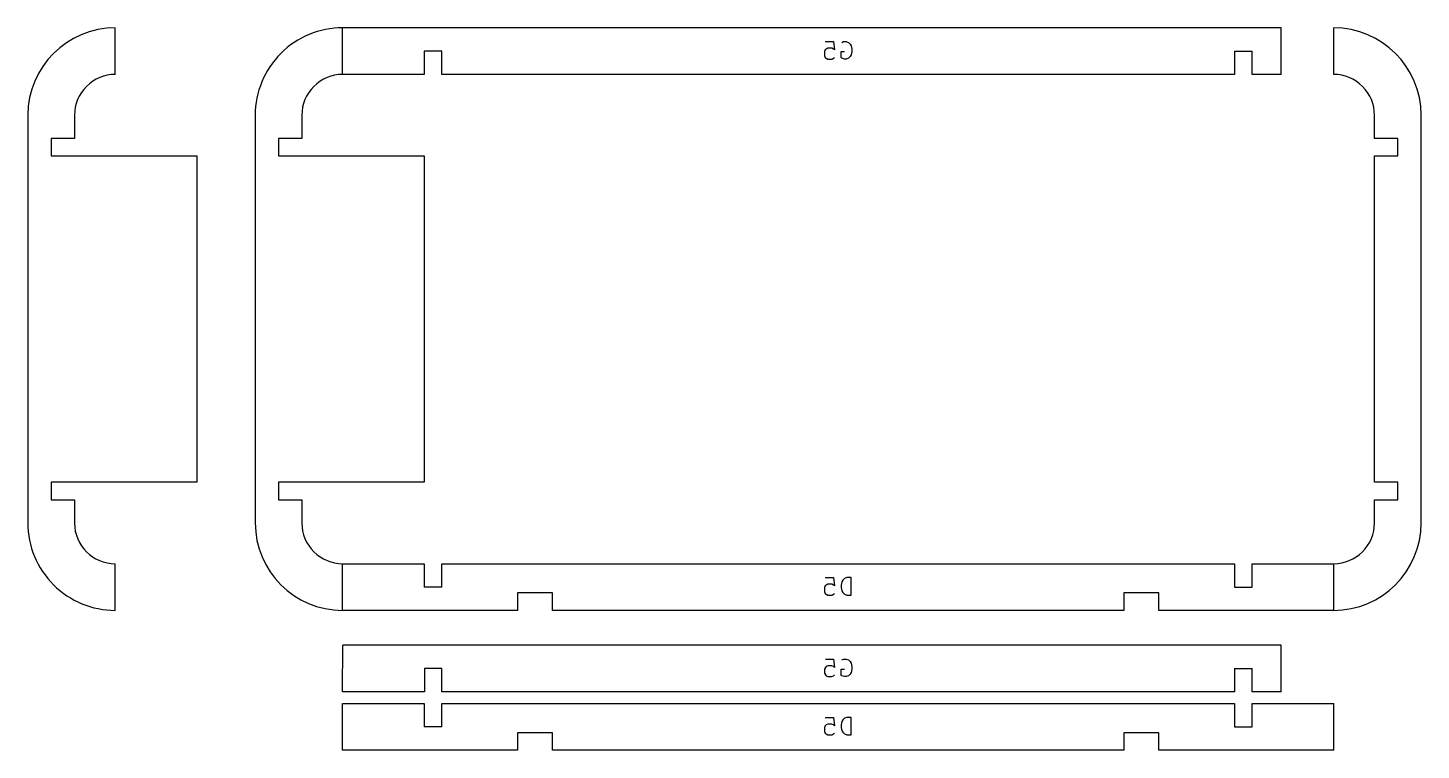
# Model space of a CAD drawing. Extents: x -24 to 215, y -139 to -15.
import ezdxf

# ---------------------------------------------------------------- set-up
doc = ezdxf.new("R2010")
doc.units = 0
doc.layers.add('BLACK', color=7, linetype='CONTINUOUS')

msp = doc.modelspace()

# ---------------------------------------------------------------- linework, layer by layer
at = {"layer": 'BLACK', "linetype": 'CONTINUOUS'}
for p, q in [((-9.011823, -22.99998), (-9, -15.000009)), ((29.988185, -22.999974), (30.000008, -15.000003)), ((191, -15.000004), (30.000008, -15.000003)), ((191.000011, -22.999971), (191, -15.000004)), ((200.000017, -22.99997), (200.000006, -15.000003)), ((47.00001, -19.000004), (44.00001, -19.000004)), ((44.00001, -19.000004), (44.00001, -23.000004)), ((47.00001, -23.000004), (47.00001, -19.000004)), ((112.785713, -18.796928), (112.642856, -19.082642)), ((112.642856, -19.082642), (112.642856, -19.796928)), ((112.785713, -17.368357), (114.214285, -17.368357)), ((112.928571, -18.654071), (112.785713, -18.796928)), ((113.214285, -18.511214), (112.928571, -18.654071)), ((113.928571, -18.511214), (113.214285, -18.511214)), ((114.214285, -18.654071), (113.928571, -18.511214)), ((114.214285, -17.368357), (114.357142, -18.796928)), ((114.357142, -18.796928), (114.214285, -18.654071)), ((115.499999, -20.082642), (115.499999, -19.082642)), ((115.499999, -19.082642), (116.071428, -19.082642)), ((115.642856, -17.511214), (115.928571, -17.368357)), ((115.928571, -17.368357), (116.357142, -17.368357)), ((116.357142, -17.368357), (116.785713, -17.511214)), ((116.785713, -17.511214), (117.071428, -17.796928)), ((117.071428, -17.796928), (117.214285, -18.082642)), ((117.214285, -18.082642), (117.357142, -18.654071)), ((117.357142, -19.082642), (117.214285, -19.654071)), ((117.357142, -18.654071), (117.357142, -19.082642)), ((183.00001, -19.000007), (186.00001, -19.000007)), ((183.00001, -19.000007), (183.00001, -23.000007)), ((186.000017, -22.999969), (186.00001, -19.000007)), ((112.642856, -19.796928), (112.785713, -20.082642)), ((112.785713, -20.082642), (112.928571, -20.2255)), ((112.928571, -20.2255), (113.214285, -20.368357)), ((113.214285, -20.368357), (113.928571, -20.368357)), ((113.928571, -20.368357), (114.214285, -20.2255)), ((114.214285, -20.2255), (114.357142, -20.082642)), ((115.642856, -20.2255), (115.499999, -20.082642)), ((116.071428, -20.368357), (115.642856, -20.2255)), ((116.357142, -20.368357), (116.071428, -20.368357)), ((116.785713, -20.2255), (116.357142, -20.368357)), ((117.071428, -19.939785), (116.785713, -20.2255)), ((117.214285, -19.654071), (117.071428, -19.939785)), ((44.00001, -23.000004), (29.988185, -22.999974)), ((183.00001, -23.000007), (47.00001, -23.000004)), ((191.000011, -22.999971), (186.000017, -22.999969)), ((-23.999998, -29.999993), (-24.000002, -100.000006)), ((-16.00003, -30.000009), (-15.999992, -34.000008)), ((15.00001, -29.999987), (15.000006, -100)), ((22.999978, -30.000003), (23.000016, -34.000002)), ((207, -33.999995), (207.000031, -30.000006)), ((215.000006, -99.999972), (215.000005, -30.000004)), ((-19.999992, -34.000008), (-19.999992, -37.000008)), ((-15.999992, -34.000008), (-19.999992, -34.000008)), ((23.000016, -34.000002), (19.000016, -34.000002)), ((19.000016, -34.000002), (19.000016, -37.000002)), ((211, -33.999995), (207, -33.999995)), ((211, -36.999995), (211, -33.999995)), ((-19.999992, -37.000008), (4.999992, -37.000006)), ((4.999992, -37.000006), (4.999986, -93.000008)), ((19.000016, -37.000002), (44, -37)), ((44, -37), (43.999994, -93.000002)), ((206.999994, -92.999997), (207, -36.999995)), ((207, -36.999995), (211, -36.999995)), ((4.999986, -93.000008), (-19.999998, -93.00001)), ((-19.999998, -93.00001), (-19.999998, -96.00001)), ((43.999994, -93.000002), (19.00001, -93.000004)), ((19.00001, -93.000004), (19.00001, -96.000004)), ((210.999994, -92.999997), (206.999994, -92.999997)), ((210.999994, -95.999997), (210.999994, -92.999997)), ((-19.999998, -96.00001), (-15.999998, -96.00001)), ((-15.999998, -96.00001), (-16.000029, -99.999999)), ((19.00001, -96.000004), (23.00001, -96.000004)), ((23.00001, -96.000004), (22.999979, -99.999993)), ((206.999994, -95.999997), (210.999994, -95.999997)), ((207.000032, -99.999996), (206.999994, -95.999997)), ((-9.000002, -115.000008), (-9.000013, -107.000041)), ((29.988177, -107.000029), (43.988162, -107.00003)), ((30.000006, -115.000002), (29.999995, -107.000035)), ((43.988162, -107.00003), (43.988169, -110.999992)), ((46.988169, -110.999992), (46.988169, -106.999992)), ((46.988169, -106.999992), (182.988169, -106.999995)), ((182.988169, -106.999995), (182.988169, -110.999995)), ((185.988169, -106.999995), (199.999994, -107.000025)), ((185.988169, -110.999995), (185.988169, -106.999995)), ((200.000004, -115.000002), (199.999993, -107.000035)), ((112.785713, -109.368357), (114.214285, -109.368357)), ((114.214285, -109.368357), (114.357142, -110.796928)), ((115.785713, -109.796928), (115.642856, -110.082642)), ((116.071428, -109.511214), (115.785713, -109.796928)), ((116.499999, -109.368357), (116.071428, -109.511214)), ((117.214285, -109.368357), (116.499999, -109.368357)), ((117.214285, -112.368357), (117.214285, -109.368357)), ((46.988169, -110.999992), (43.988169, -110.999992)), ((66.000007, -112.000003), (60.000007, -112.000003)), ((60.000007, -112.000003), (60.000007, -115.000003)), ((66.000007, -115.000003), (66.000007, -112.000003)), ((112.785713, -110.796928), (112.642856, -111.082642)), ((112.642856, -111.082642), (112.642856, -111.796928)), ((112.642856, -111.796928), (112.785713, -112.082642)), ((112.928571, -110.654071), (112.785713, -110.796928)), ((112.785713, -112.082642), (112.928571, -112.2255)), ((113.214285, -110.511214), (112.928571, -110.654071)), ((112.928571, -112.2255), (113.214285, -112.368357)), ((113.928571, -110.511214), (113.214285, -110.511214)), ((114.214285, -110.654071), (113.928571, -110.511214)), ((113.928571, -112.368357), (114.214285, -112.2255)), ((114.357142, -110.796928), (114.214285, -110.654071)), ((114.214285, -112.2255), (114.357142, -112.082642)), ((115.642856, -110.082642), (115.499999, -110.654071)), ((115.499999, -110.654071), (115.499999, -111.082642)), ((115.499999, -111.082642), (115.642856, -111.654071)), ((115.642856, -111.654071), (115.785713, -111.939785)), ((115.785713, -111.939785), (116.071428, -112.2255)), ((116.071428, -112.2255), (116.499999, -112.368357)), ((164.000007, -112.000003), (164.000007, -114.999832)), ((170.000007, -112.000003), (164.000007, -112.000003)), ((170.000007, -115.000002), (170.000007, -112.000003)), ((182.988169, -110.999995), (185.988169, -110.999995)), ((113.214285, -112.368357), (113.928571, -112.368357)), ((116.499999, -112.368357), (117.214285, -112.368357)), ((60.000007, -115.000003), (30.000006, -115.000002)), ((164.000007, -114.999832), (66.000007, -115.000003)), ((200.000007, -115.000002), (170.000007, -115.000002)), ((30.000016, -128.99998), (30.011839, -121.000009)), ((191.011831, -121.00001), (30.011839, -121.000009)), ((191.011842, -128.999977), (191.011831, -121.00001)), ((112.797544, -123.368363), (114.226116, -123.368363)), ((114.226116, -123.368363), (114.368973, -124.796934)), ((115.654687, -123.51122), (115.940402, -123.368363)), ((115.940402, -123.368363), (116.368973, -123.368363)), ((116.368973, -123.368363), (116.797544, -123.51122)), ((116.797544, -123.51122), (117.083259, -123.796934)), ((117.083259, -123.796934), (117.226116, -124.082648)), ((117.226116, -124.082648), (117.368973, -124.654077)), ((44.011841, -125.00001), (44.011841, -129.00001)), ((47.011841, -125.00001), (44.011841, -125.00001)), ((47.011841, -129.00001), (47.011841, -125.00001)), ((112.797544, -124.796934), (112.654687, -125.082648)), ((112.654687, -125.082648), (112.654687, -125.796934)), ((112.654687, -125.796934), (112.797544, -126.082648)), ((112.940402, -124.654077), (112.797544, -124.796934)), ((112.797544, -126.082648), (112.940402, -126.225506)), ((113.226116, -124.51122), (112.940402, -124.654077)), ((112.940402, -126.225506), (113.226116, -126.368363)), ((113.940402, -124.51122), (113.226116, -124.51122)), ((113.226116, -126.368363), (113.940402, -126.368363)), ((114.226116, -124.654077), (113.940402, -124.51122)), ((113.940402, -126.368363), (114.226116, -126.225506)), ((114.368973, -124.796934), (114.226116, -124.654077)), ((114.226116, -126.225506), (114.368973, -126.082648)), ((115.51183, -126.082648), (115.51183, -125.082648)), ((115.51183, -125.082648), (116.083259, -125.082648)), ((115.654687, -126.225506), (115.51183, -126.082648)), ((116.083259, -126.368363), (115.654687, -126.225506)), ((116.368973, -126.368363), (116.083259, -126.368363)), ((116.797544, -126.225506), (116.368973, -126.368363)), ((117.083259, -125.939791), (116.797544, -126.225506)), ((117.226116, -125.654077), (117.083259, -125.939791)), ((117.368973, -125.082648), (117.226116, -125.654077)), ((117.368973, -124.654077), (117.368973, -125.082648)), ((183.011841, -125.000013), (186.011841, -125.000013)), ((183.011841, -125.000013), (183.011841, -129.000013)), ((186.011848, -128.999975), (186.011841, -125.000013)), ((44.011841, -129.00001), (30.000016, -128.99998)), ((183.011841, -129.000013), (47.011841, -129.00001)), ((191.011842, -128.999977), (186.011848, -128.999975)), ((29.988177, -131.000029), (43.988162, -131.00003)), ((30.000006, -139.000002), (29.999995, -131.000035)), ((43.988162, -131.00003), (43.988169, -134.999992)), ((46.988169, -130.999992), (182.988169, -130.999995)), ((46.988169, -134.999992), (46.988169, -130.999992)), ((182.988169, -130.999995), (182.988169, -134.999995)), ((185.988169, -130.999995), (199.999994, -131.000025)), ((185.988169, -134.999995), (185.988169, -130.999995)), ((200.000004, -139.000002), (199.999993, -131.000035)), ((112.785713, -133.368357), (114.214285, -133.368357)), ((114.214285, -133.368357), (114.357142, -134.796928)), ((115.785713, -133.796928), (115.642856, -134.082642)), ((116.071428, -133.511214), (115.785713, -133.796928)), ((116.499999, -133.368357), (116.071428, -133.511214)), ((117.214285, -133.368357), (116.499999, -133.368357)), ((117.214285, -136.368357), (117.214285, -133.368357)), ((46.988169, -134.999992), (43.988169, -134.999992)), ((60.000007, -136.000003), (60.000007, -139.000003)), ((66.000007, -136.000003), (60.000007, -136.000003)), ((66.000007, -139.000003), (66.000007, -136.000003)), ((112.785713, -134.796928), (112.642856, -135.082642)), ((112.642856, -135.082642), (112.642856, -135.796928)), ((112.642856, -135.796928), (112.785713, -136.082642)), ((112.928571, -134.654071), (112.785713, -134.796928)), ((112.785713, -136.082642), (112.928571, -136.2255)), ((113.214285, -134.511214), (112.928571, -134.654071)), ((112.928571, -136.2255), (113.214285, -136.368357)), ((113.928571, -134.511214), (113.214285, -134.511214)), ((114.214285, -134.654071), (113.928571, -134.511214)), ((113.928571, -136.368357), (114.214285, -136.2255)), ((114.357142, -134.796928), (114.214285, -134.654071)), ((114.214285, -136.2255), (114.357142, -136.082642)), ((115.642856, -134.082642), (115.499999, -134.654071)), ((115.499999, -134.654071), (115.499999, -135.082642)), ((115.499999, -135.082642), (115.642856, -135.654071)), ((115.642856, -135.654071), (115.785713, -135.939785)), ((115.785713, -135.939785), (116.071428, -136.2255)), ((116.071428, -136.2255), (116.499999, -136.368357)), ((164.000007, -136.000003), (164.000007, -138.999832)), ((170.000007, -136.000003), (164.000007, -136.000003)), ((170.000007, -139.000002), (170.000007, -136.000003)), ((182.988169, -134.999995), (185.988169, -134.999995)), ((113.214285, -136.368357), (113.928571, -136.368357)), ((116.499999, -136.368357), (117.214285, -136.368357)), ((60.000007, -139.000003), (30.000006, -139.000002)), ((164.000007, -138.999832), (66.000007, -139.000003)), ((200.000007, -139.000002), (170.000007, -139.000002))]:
    msp.add_line(p, q, dxfattribs=at)
at = {"layer": 'BLACK'}
for centre, radius, start, end in [((-9, -30.00001), 15.000002, 90, 179.99999236), ((30.000007, -30.000003), 15.000001, 89.99999618, 179.99999618), ((200, -30), 14.999998, -0.00001528, 89.99997708), ((-9, -30.00001), 7.00003, 89.9999427, 179.99999181), ((30, -30), 7.000022, -270.00012278, -179.99997544), ((200, -30), 7.000031, -0.00004911, 89.99998363), ((-9, -100.00001), 14.999998, -180.00001528, -90.00000764), ((-9, -100), 7.000036, -180.00000819, -90.00000819), ((30.00001, -100), 15.000002, -180, -90.00001528), ((30, -100), 7.00003, -180.0000573, -89.9999427), ((200, -100), 7.000031, -90.00004911, 0.00003274), ((200, -100), 15.000006, -89.99998472, -0.00000764)]:
    msp.add_arc(centre, radius, start, end, dxfattribs=at)

doc.saveas('drawing.dxf')
